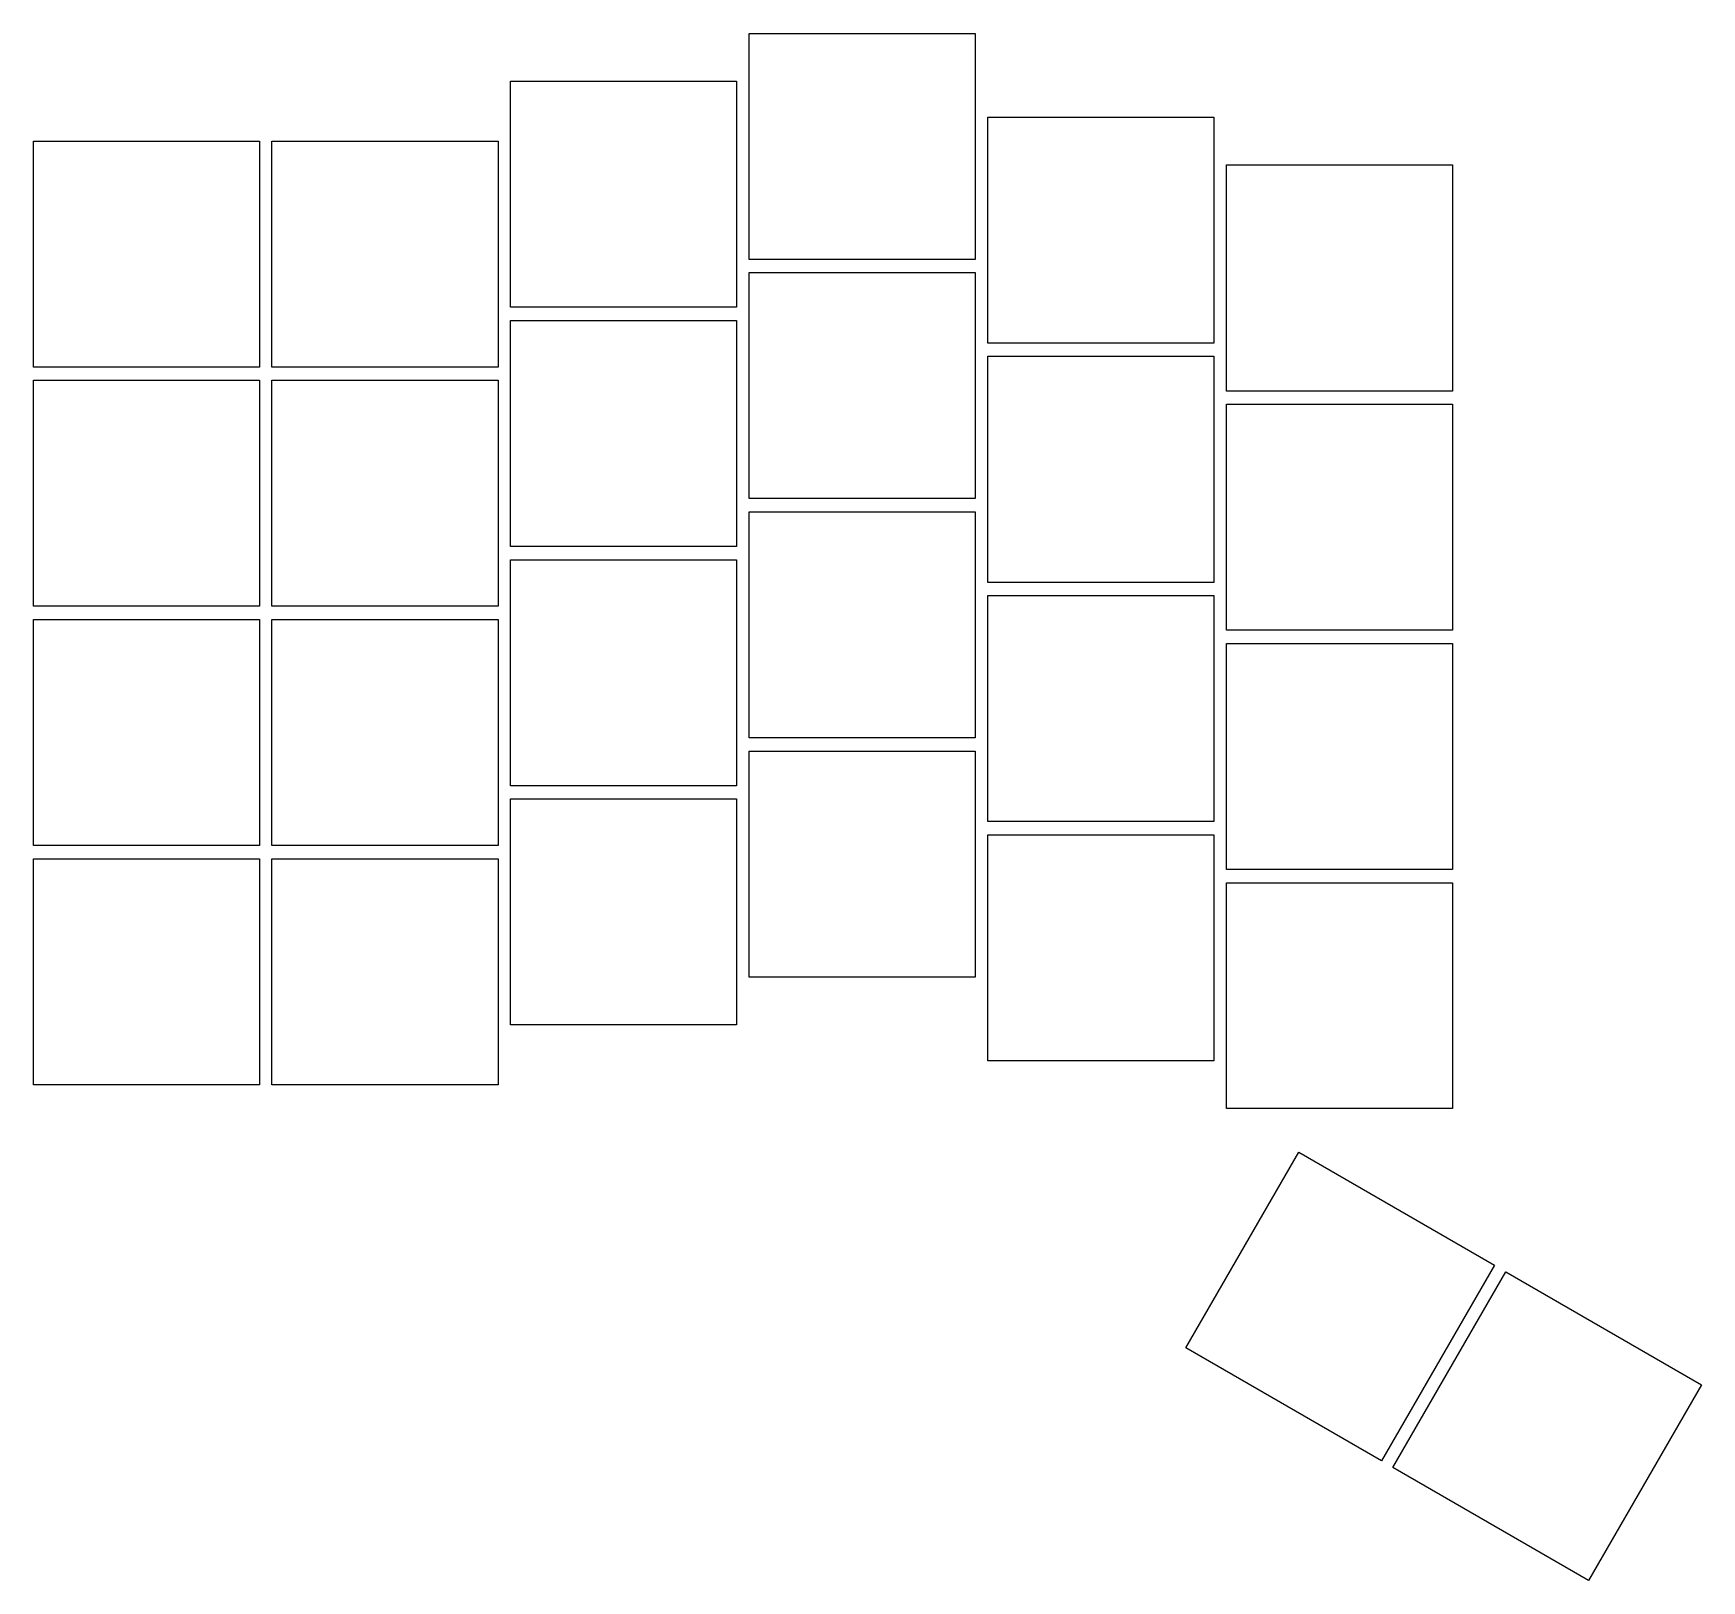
# Model space of a CAD drawing. Header units: millimetres. Extents: x -9 to 124, y -48 to 75.
import ezdxf

# ---------------------------------------------------------------- set-up
doc = ezdxf.new("R2010")
doc.units = ezdxf.units.MM

msp = doc.modelspace()

# ---------------------------------------------------------------- linework, layer by layer
for p, q in [((48, 74.72), (66, 74.72)), ((48, 56.72), (48, 74.72)), ((66, 74.72), (66, 56.72)), ((29, 70.91), (47, 70.91)), ((29, 52.91), (29, 70.91)), ((47, 70.91), (47, 52.91)), ((67, 68.06), (85, 68.06)), ((67, 50.05), (67, 68.06)), ((85, 68.06), (85, 50.05)), ((-9, 66.15), (9, 66.15)), ((-9, 48.15), (-9, 66.15)), ((9, 66.15), (9, 48.15)), ((10, 66.15), (28, 66.15)), ((10, 48.15), (10, 66.15)), ((28, 66.15), (28, 48.15)), ((86, 64.25), (104, 64.25)), ((86, 46.24), (86, 64.25)), ((104, 64.25), (104, 46.24)), ((66, 56.72), (48, 56.72)), ((48, 55.67), (66, 55.67)), ((48, 37.67), (48, 55.67)), ((66, 55.67), (66, 37.67)), ((47, 52.91), (29, 52.91)), ((29, 51.86), (47, 51.86)), ((29, 33.86), (29, 51.86)), ((47, 51.86), (47, 33.86)), ((85, 50.05), (67, 50.05)), ((9, 48.15), (-9, 48.15)), ((28, 48.15), (10, 48.15)), ((67, 49.01), (85, 49.01)), ((67, 31), (67, 49.01)), ((85, 49.01), (85, 31)), ((-9, 47.1), (9, 47.1)), ((-9, 29.1), (-9, 47.1)), ((9, 47.1), (9, 29.1)), ((10, 47.1), (28, 47.1)), ((10, 29.1), (10, 47.1)), ((28, 47.1), (28, 29.1)), ((104, 46.24), (86, 46.24)), ((86, 45.2), (104, 45.2)), ((86, 27.2), (86, 45.2)), ((104, 45.2), (104, 27.2)), ((66, 37.67), (48, 37.67)), ((48, 36.62), (66, 36.62)), ((48, 18.62), (48, 36.62)), ((66, 36.62), (66, 18.62)), ((47, 33.86), (29, 33.86)), ((29, 32.81), (47, 32.81)), ((29, 14.81), (29, 32.81)), ((47, 32.81), (47, 14.81)), ((85, 31), (67, 31)), ((67, 29.95), (85, 29.95)), ((67, 11.96), (67, 29.95)), ((85, 29.95), (85, 11.96)), ((9, 29.1), (-9, 29.1)), ((-9, 28.05), (9, 28.05)), ((-9, 10.05), (-9, 28.05)), ((9, 28.05), (9, 10.05)), ((28, 29.1), (10, 29.1)), ((10, 28.05), (28, 28.05)), ((10, 10.05), (10, 28.05)), ((28, 28.05), (28, 10.05)), ((104, 27.2), (86, 27.2)), ((86, 26.14), (104, 26.14)), ((86, 8.14), (86, 26.14)), ((104, 26.14), (104, 8.14)), ((66, 18.62), (48, 18.62)), ((48, 17.57), (66, 17.57)), ((48, -0.43), (48, 17.57)), ((66, 17.57), (66, -0.43)), ((47, 14.81), (29, 14.81)), ((29, 13.76), (47, 13.76)), ((29, -4.24), (29, 13.76)), ((47, 13.76), (47, -4.24)), ((85, 11.96), (67, 11.96)), ((67, 10.9), (85, 10.9)), ((67, -7.09), (67, 10.9)), ((85, 10.9), (85, -7.09)), ((9, 10.05), (-9, 10.05)), ((28, 10.05), (10, 10.05)), ((-9, 9), (9, 9)), ((-9, -9), (-9, 9)), ((9, 9), (9, -9)), ((10, 9), (28, 9)), ((10, -9), (10, 9)), ((28, 9), (28, -9)), ((104, 8.14), (86, 8.14)), ((86, 7.09), (104, 7.09)), ((86, -10.9), (86, 7.09)), ((104, 7.09), (104, -10.9)), ((66, -0.43), (48, -0.43)), ((47, -4.24), (29, -4.24)), ((85, -7.09), (67, -7.09)), ((9, -9), (-9, -9)), ((28, -9), (10, -9)), ((104, -10.9), (86, -10.9)), ((82.76, -29.96), (91.76, -14.38)), ((91.76, -14.38), (107.34, -23.38)), ((107.34, -23.38), (98.34, -38.96)), ((99.25, -39.49), (108.25, -23.9)), ((108.25, -23.9), (123.84, -32.9)), ((98.34, -38.96), (82.76, -29.96)), ((123.84, -32.9), (114.84, -48.49)), ((114.84, -48.49), (99.25, -39.49))]:
    msp.add_line(p, q)

doc.saveas('drawing.dxf')
